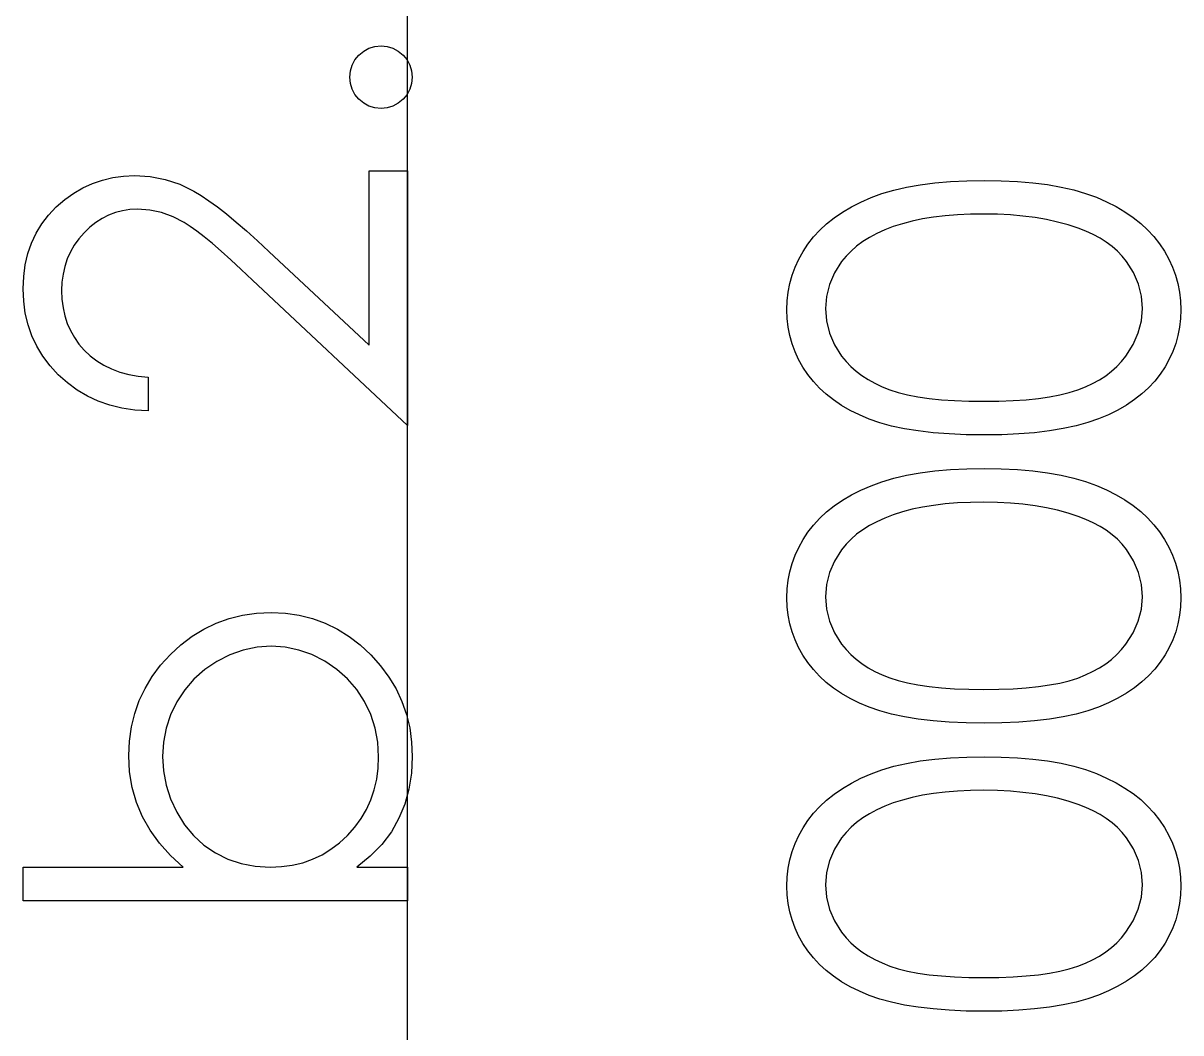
# Model space of a CAD drawing. Header units: millimetres. Extents: x -512 to -50, y 143 to 454.
# Drawn here: x -408.57 to -399.3, y 242.84 to 250.93 of the extents above; entities that cross this region are included whole.
import ezdxf

# ---------------------------------------------------------------- set-up
doc = ezdxf.new("R2010")
doc.units = ezdxf.units.MM

msp = doc.modelspace()

# ---------------------------------------------------------------- linework, layer by layer
at = {"color": 7, "linetype": 'Continuous'}
msp.add_line((-405.4912, 164.0557), (-405.4912, 293.2478), dxfattribs=at)
at = {"color": 7, "linetype": 'Continuous', "flags": 128}
for points in [[(-405.9527, 250.498), (-405.9479, 250.5479), (-405.9347, 250.5942), (-405.9118, 250.6362), (-405.88, 250.6747), (-405.8415, 250.7065), (-405.7995, 250.73), (-405.7532, 250.7432), (-405.7027, 250.748), (-405.7027, 250.748), (-405.6534, 250.7432), (-405.6071, 250.73), (-405.5651, 250.7065), (-405.5266, 250.6747), (-405.4942, 250.6362), (-405.4713, 250.5942), (-405.4575, 250.5479), (-405.4527, 250.498), (-405.4527, 250.498), (-405.4575, 250.4481), (-405.4713, 250.4025), (-405.4942, 250.3598), (-405.5266, 250.3213), (-405.5651, 250.2895), (-405.6071, 250.2666), (-405.6534, 250.2528), (-405.7027, 250.248), (-405.7027, 250.248), (-405.7532, 250.2528), (-405.7995, 250.2666), (-405.8415, 250.2895), (-405.88, 250.3213), (-405.9118, 250.3598), (-405.9347, 250.4025), (-405.9479, 250.4481), (-405.9527, 250.498)], [(-407.568, 248.0942), (-407.5681, 247.8249), (-407.5681, 247.8249), (-407.6751, 247.8321), (-407.7772, 247.8478), (-407.874, 247.8712), (-407.9665, 247.9037), (-408.0537, 247.9439), (-408.1366, 247.9926), (-408.2141, 248.0497), (-408.2868, 248.1152), (-408.3529, 248.1867), (-408.41, 248.263), (-408.4581, 248.343), (-408.4978, 248.4265), (-408.5284, 248.5148), (-408.5507, 248.6068), (-408.5639, 248.7029), (-408.5681, 248.8033), (-408.5681, 248.8033), (-408.5639, 248.9019), (-408.5513, 248.9962), (-408.5308, 249.0851), (-408.5014, 249.1699), (-408.4641, 249.2492), (-408.4184, 249.3237), (-408.365, 249.394), (-408.3025, 249.4589), (-408.2345, 249.5178), (-408.1636, 249.5683), (-408.0897, 249.6116), (-408.0128, 249.647), (-407.9335, 249.6741), (-407.8505, 249.6939), (-407.7652, 249.7053), (-407.6763, 249.7095), (-407.6763, 249.7095), (-407.5513, 249.7017), (-407.4305, 249.6783), (-407.3139, 249.6398), (-407.2009, 249.5851), (-407.1432, 249.5503), (-407.0801, 249.5082), (-407.0122, 249.4589), (-406.9395, 249.4025), (-406.862, 249.3381), (-406.7796, 249.2672), (-406.6925, 249.1885), (-406.5999, 249.1026), (-406.5999, 249.1026), (-405.7989, 248.352), (-405.7989, 248.352), (-405.7989, 249.748), (-405.7989, 249.748), (-405.4912, 249.748), (-405.4912, 249.748), (-405.4912, 247.7095), (-405.4912, 247.7095), (-406.7327, 248.873), (-406.7327, 248.873), (-406.8217, 248.9577), (-406.9046, 249.0347), (-406.9815, 249.1038), (-407.0525, 249.1651), (-407.118, 249.2186), (-407.1769, 249.2648), (-407.2303, 249.3027), (-407.2778, 249.3333), (-407.368, 249.3802), (-407.4605, 249.4139), (-407.5549, 249.4337), (-407.6522, 249.4403), (-407.6522, 249.4403), (-407.7135, 249.4373), (-407.7724, 249.4283), (-407.8289, 249.4139), (-407.8836, 249.3934), (-407.9365, 249.3664), (-407.9864, 249.3339), (-408.0344, 249.2961), (-408.0807, 249.2516), (-408.1228, 249.2029), (-408.1594, 249.1519), (-408.1901, 249.0984), (-408.2153, 249.0419), (-408.2351, 248.9824), (-408.249, 248.9211), (-408.2574, 248.8568), (-408.2604, 248.7895), (-408.2604, 248.7895), (-408.2574, 248.7192), (-408.249, 248.6519), (-408.2351, 248.5875), (-408.2147, 248.5263), (-408.1895, 248.468), (-408.1582, 248.4127), (-408.1216, 248.3604), (-408.0789, 248.3111), (-408.0308, 248.266), (-407.9785, 248.2264), (-407.9214, 248.1915), (-407.8601, 248.1615), (-407.794, 248.1368), (-407.7231, 248.1176), (-407.648, 248.1032), (-407.5681, 248.0942)], [(-400.8744, 247.6326), (-401.0188, 247.6344), (-401.1546, 247.6404), (-401.2826, 247.6506), (-401.4016, 247.6645), (-401.5122, 247.6819), (-401.6144, 247.7041), (-401.7081, 247.73), (-401.7934, 247.7594), (-401.8722, 247.7925), (-401.9461, 247.8291), (-402.0146, 247.8694), (-402.0789, 247.9127), (-402.1378, 247.9589), (-402.1919, 248.0082), (-402.2412, 248.0611), (-402.2856, 248.1176), (-402.3247, 248.1765), (-402.3589, 248.2372), (-402.3872, 248.2991), (-402.4106, 248.3634), (-402.4293, 248.4289), (-402.4425, 248.4962), (-402.4503, 248.5647), (-402.4527, 248.6356), (-402.4527, 248.6356), (-402.4503, 248.7071), (-402.4419, 248.7775), (-402.4293, 248.8454), (-402.4106, 248.9121), (-402.3872, 248.977), (-402.3577, 249.0401), (-402.3241, 249.102), (-402.2844, 249.1615), (-402.24, 249.2186), (-402.1895, 249.2732), (-402.1348, 249.3243), (-402.0741, 249.3724), (-402.0086, 249.4175), (-401.9371, 249.4595), (-401.8614, 249.498), (-401.7796, 249.5341), (-401.6919, 249.5659), (-401.5963, 249.5942), (-401.4942, 249.6176), (-401.3848, 249.6368), (-401.2682, 249.6519), (-401.1438, 249.6627), (-401.0128, 249.6687), (-400.8746, 249.6711), (-400.8746, 249.6711), (-400.737, 249.6687), (-400.6059, 249.6627), (-400.4827, 249.6519), (-400.3668, 249.6374), (-400.258, 249.6182), (-400.1558, 249.5948), (-400.0615, 249.5677), (-399.9743, 249.5359), (-399.8932, 249.5004), (-399.8175, 249.4619), (-399.7466, 249.4205), (-399.6805, 249.3754), (-399.6204, 249.3273), (-399.5651, 249.2756), (-399.5146, 249.221), (-399.4695, 249.1633), (-399.4293, 249.1032), (-399.395, 249.0413), (-399.3656, 248.9776), (-399.3415, 248.9127), (-399.3229, 248.846), (-399.3097, 248.7775), (-399.3013, 248.7071), (-399.2989, 248.6356), (-399.2989, 248.6356), (-399.3013, 248.5647), (-399.3091, 248.4962), (-399.3223, 248.4289), (-399.3403, 248.364), (-399.3632, 248.3003), (-399.392, 248.2384), (-399.4257, 248.1783), (-399.4641, 248.12), (-399.508, 248.0641), (-399.5567, 248.0112), (-399.6108, 247.9619), (-399.6702, 247.9157), (-399.7345, 247.8724), (-399.8037, 247.8321), (-399.8782, 247.7949), (-399.9575, 247.7612), (-400.0434, 247.7312), (-400.1378, 247.7047), (-400.24, 247.6831), (-400.3505, 247.6651), (-400.4695, 247.6506), (-400.5963, 247.6404), (-400.7315, 247.6344), (-400.8746, 247.6326)], [(-400.8756, 247.9019), (-400.7556, 247.9031), (-400.6426, 247.9079), (-400.5374, 247.9151), (-400.4395, 247.9247), (-400.3493, 247.9379), (-400.267, 247.9535), (-400.1919, 247.9722), (-400.1246, 247.9938), (-400.0627, 248.0184), (-400.005, 248.0455), (-399.9509, 248.0749), (-399.9004, 248.1074), (-399.8541, 248.1428), (-399.8115, 248.1807), (-399.773, 248.2216), (-399.7382, 248.2648), (-399.6805, 248.3562), (-399.6396, 248.4499), (-399.615, 248.5461), (-399.6065, 248.6446), (-399.6065, 248.6446), (-399.6144, 248.7438), (-399.6384, 248.84), (-399.6787, 248.9325), (-399.7351, 249.022), (-399.7694, 249.0647), (-399.8073, 249.1044), (-399.8499, 249.1416), (-399.8962, 249.1765), (-399.9461, 249.2083), (-400.0008, 249.2378), (-400.0591, 249.2642), (-400.1216, 249.2883), (-400.1216, 249.2883), (-400.2021, 249.3147), (-400.2862, 249.3381), (-400.3746, 249.3574), (-400.4665, 249.3736), (-400.5627, 249.3856), (-400.663, 249.3946), (-400.7676, 249.4), (-400.8758, 249.4019), (-400.8758, 249.4019), (-400.9839, 249.4), (-401.0873, 249.3958), (-401.1853, 249.3874), (-401.2784, 249.3766), (-401.3668, 249.3622), (-401.4497, 249.3454), (-401.5278, 249.3243), (-401.6011, 249.3009), (-401.6696, 249.2744), (-401.7327, 249.2456), (-401.7916, 249.2144), (-401.8457, 249.1807), (-401.895, 249.1446), (-401.9395, 249.1056), (-401.9797, 249.0647), (-402.0146, 249.0214), (-402.0717, 248.9307), (-402.1126, 248.8381), (-402.1366, 248.7426), (-402.145, 248.6446), (-402.145, 248.6446), (-402.1366, 248.5455), (-402.1126, 248.4487), (-402.0717, 248.3556), (-402.0146, 248.2648), (-401.9797, 248.2216), (-401.9413, 248.1813), (-401.8992, 248.1434), (-401.8529, 248.1086), (-401.8025, 248.0761), (-401.749, 248.0461), (-401.6913, 248.019), (-401.6294, 247.9944), (-401.5621, 247.9728), (-401.487, 247.9541), (-401.404, 247.9379), (-401.3133, 247.9253), (-401.2153, 247.9151), (-401.1101, 247.9079), (-400.9966, 247.9031), (-400.8758, 247.9019)], [(-400.8744, 245.3249), (-401.0188, 245.3267), (-401.1546, 245.3327), (-401.2826, 245.343), (-401.4016, 245.3568), (-401.5122, 245.3742), (-401.6144, 245.3964), (-401.7081, 245.4223), (-401.7934, 245.4517), (-401.8722, 245.4848), (-401.9461, 245.5214), (-402.0146, 245.5617), (-402.0789, 245.605), (-402.1378, 245.6513), (-402.1919, 245.7005), (-402.2412, 245.7534), (-402.2856, 245.8099), (-402.3247, 245.8688), (-402.3589, 245.9295), (-402.3872, 245.9914), (-402.4106, 246.0557), (-402.4293, 246.1212), (-402.4425, 246.1885), (-402.4503, 246.257), (-402.4527, 246.3279), (-402.4527, 246.3279), (-402.4503, 246.3994), (-402.4419, 246.4698), (-402.4293, 246.5377), (-402.4106, 246.6044), (-402.3872, 246.6693), (-402.3577, 246.7324), (-402.3241, 246.7943), (-402.2844, 246.8538), (-402.24, 246.9109), (-402.1895, 246.9656), (-402.1348, 247.0166), (-402.0741, 247.0647), (-402.0086, 247.1098), (-401.9371, 247.1519), (-401.8614, 247.1903), (-401.7796, 247.2264), (-401.6919, 247.2582), (-401.5963, 247.2865), (-401.4942, 247.3099), (-401.3848, 247.3291), (-401.2682, 247.3442), (-401.1438, 247.355), (-401.0128, 247.361), (-400.8746, 247.3634), (-400.8746, 247.3634), (-400.737, 247.361), (-400.6059, 247.355), (-400.4827, 247.3442), (-400.3668, 247.3297), (-400.258, 247.3105), (-400.1558, 247.2871), (-400.0615, 247.26), (-399.9743, 247.2282), (-399.8932, 247.1927), (-399.8175, 247.1543), (-399.7466, 247.1128), (-399.6805, 247.0677), (-399.6204, 247.0196), (-399.5651, 246.968), (-399.5146, 246.9133), (-399.4695, 246.8556), (-399.4293, 246.7955), (-399.395, 246.7336), (-399.3656, 246.6699), (-399.3415, 246.605), (-399.3229, 246.5383), (-399.3097, 246.4698), (-399.3013, 246.3994), (-399.2989, 246.3279), (-399.2989, 246.3279), (-399.3013, 246.257), (-399.3091, 246.1885), (-399.3223, 246.1212), (-399.3403, 246.0563), (-399.3632, 245.9926), (-399.392, 245.9307), (-399.4257, 245.8706), (-399.4641, 245.8123), (-399.508, 245.7564), (-399.5567, 245.7035), (-399.6108, 245.6543), (-399.6702, 245.608), (-399.7345, 245.5647), (-399.8037, 245.5244), (-399.8782, 245.4872), (-399.9575, 245.4535), (-400.0434, 245.4235), (-400.1378, 245.397), (-400.24, 245.3754), (-400.3505, 245.3574), (-400.4695, 245.343), (-400.5963, 245.3327), (-400.7315, 245.3267), (-400.8746, 245.3249)], [(-400.8756, 245.5942), (-400.7556, 245.5954), (-400.6426, 245.6002), (-400.5374, 245.6074), (-400.4395, 245.617), (-400.3493, 245.6302), (-400.267, 245.6458), (-400.1919, 245.6645), (-400.1246, 245.6861), (-400.0627, 245.7107), (-400.005, 245.7378), (-399.9509, 245.7672), (-399.9004, 245.7997), (-399.8541, 245.8351), (-399.8115, 245.873), (-399.773, 245.9139), (-399.7382, 245.9571), (-399.6805, 246.0485), (-399.6396, 246.1422), (-399.615, 246.2384), (-399.6065, 246.3369), (-399.6065, 246.3369), (-399.6144, 246.4361), (-399.6384, 246.5323), (-399.6787, 246.6248), (-399.7351, 246.7144), (-399.7694, 246.757), (-399.8073, 246.7967), (-399.8499, 246.8339), (-399.8962, 246.8688), (-399.9461, 246.9006), (-400.0008, 246.9301), (-400.0591, 246.9565), (-400.1216, 246.9806), (-400.1216, 246.9806), (-400.2021, 247.007), (-400.2862, 247.0305), (-400.3746, 247.0497), (-400.4665, 247.0659), (-400.5627, 247.0779), (-400.663, 247.0869), (-400.7676, 247.0924), (-400.8758, 247.0942), (-400.8758, 247.0942), (-400.9839, 247.0924), (-401.0873, 247.0881), (-401.1853, 247.0797), (-401.2784, 247.0689), (-401.3668, 247.0545), (-401.4497, 247.0377), (-401.5278, 247.0166), (-401.6011, 246.9932), (-401.6696, 246.9668), (-401.7327, 246.9379), (-401.7916, 246.9067), (-401.8457, 246.873), (-401.895, 246.8369), (-401.9395, 246.7979), (-401.9797, 246.757), (-402.0146, 246.7138), (-402.0717, 246.623), (-402.1126, 246.5305), (-402.1366, 246.4349), (-402.145, 246.3369), (-402.145, 246.3369), (-402.1366, 246.2378), (-402.1126, 246.141), (-402.0717, 246.0479), (-402.0146, 245.9571), (-401.9797, 245.9139), (-401.9413, 245.8736), (-401.8992, 245.8357), (-401.8529, 245.8009), (-401.8025, 245.7684), (-401.749, 245.7384), (-401.6913, 245.7113), (-401.6294, 245.6867), (-401.5621, 245.6651), (-401.487, 245.6464), (-401.404, 245.6302), (-401.3133, 245.6176), (-401.2153, 245.6074), (-401.1101, 245.6002), (-400.9966, 245.5954), (-400.8758, 245.5942)], [(-405.4911, 243.9019), (-408.5681, 243.9019), (-408.5681, 243.9019), (-408.5681, 244.1711), (-408.5681, 244.1711), (-407.2856, 244.1711), (-407.2856, 244.1711), (-407.3884, 244.2642), (-407.4767, 244.3622), (-407.5519, 244.4662), (-407.6132, 244.5749), (-407.6606, 244.6897), (-407.6949, 244.8093), (-407.7153, 244.9349), (-407.7219, 245.0653), (-407.7219, 245.0653), (-407.7165, 245.1813), (-407.7009, 245.2937), (-407.6751, 245.4013), (-407.639, 245.5046), (-407.5921, 245.6032), (-407.535, 245.6981), (-407.4677, 245.7883), (-407.3896, 245.8742), (-407.3043, 245.9529), (-407.2147, 246.0208), (-407.1204, 246.0785), (-407.0218, 246.126), (-406.919, 246.1627), (-406.8115, 246.1885), (-406.6997, 246.2041), (-406.5831, 246.2095), (-406.5831, 246.2095), (-406.4683, 246.2041), (-406.3577, 246.1885), (-406.2514, 246.1621), (-406.1492, 246.1248), (-406.0513, 246.0773), (-405.9581, 246.019), (-405.8686, 245.9505), (-405.7838, 245.8712), (-405.7063, 245.7847), (-405.639, 245.6933), (-405.5819, 245.5984), (-405.5356, 245.4986), (-405.499, 245.3946), (-405.4731, 245.2865), (-405.4581, 245.1735), (-405.4527, 245.0569), (-405.4527, 245.0569), (-405.4593, 244.9235), (-405.4791, 244.7967), (-405.5128, 244.6765), (-405.5591, 244.5623), (-405.6198, 244.4547), (-405.6967, 244.3538), (-405.7886, 244.2594), (-405.8968, 244.1711), (-405.8968, 244.1711), (-405.4912, 244.1711), (-405.4912, 244.1711), (-405.4912, 243.9019)], [(-405.7219, 245.0545), (-405.7291, 245.1723), (-405.7502, 245.2853), (-405.7856, 245.3934), (-405.8349, 245.4974), (-405.8968, 245.5936), (-405.9707, 245.6795), (-406.0555, 245.7552), (-406.1522, 245.8201), (-406.2556, 245.873), (-406.362, 245.9103), (-406.4707, 245.9331), (-406.5831, 245.9403), (-406.5831, 245.9403), (-406.6955, 245.9325), (-406.8055, 245.9103), (-406.9124, 245.8718), (-407.017, 245.8189), (-407.1144, 245.7534), (-407.2003, 245.6777), (-407.2748, 245.5912), (-407.3379, 245.4944), (-407.3884, 245.391), (-407.4239, 245.2835), (-407.4455, 245.1729), (-407.4527, 245.0587), (-407.4527, 245.0587), (-407.4455, 244.9421), (-407.4239, 244.8291), (-407.3884, 244.7186), (-407.3379, 244.611), (-407.2754, 244.5112), (-407.2033, 244.4235), (-407.121, 244.3478), (-407.029, 244.2847), (-406.9287, 244.2348), (-406.8223, 244.1993), (-406.7099, 244.1783), (-406.5915, 244.1711), (-406.5915, 244.1711), (-406.5008, 244.1753), (-406.4136, 244.1873), (-406.3301, 244.2071), (-406.2508, 244.2348), (-406.1751, 244.2708), (-406.1035, 244.3147), (-406.0356, 244.3664), (-405.9713, 244.4259), (-405.913, 244.4914), (-405.862, 244.5611), (-405.8193, 244.6338), (-405.7844, 244.7107), (-405.7568, 244.7913), (-405.7376, 244.8754), (-405.7255, 244.9631), (-405.7219, 245.0545)], [(-400.8744, 243.0172), (-401.0188, 243.019), (-401.1546, 243.025), (-401.2826, 243.0353), (-401.4016, 243.0491), (-401.5122, 243.0665), (-401.6144, 243.0888), (-401.7081, 243.1146), (-401.7934, 243.144), (-401.8722, 243.1771), (-401.9461, 243.2138), (-402.0146, 243.254), (-402.0789, 243.2973), (-402.1378, 243.3436), (-402.1919, 243.3928), (-402.2412, 243.4457), (-402.2856, 243.5022), (-402.3247, 243.5611), (-402.3589, 243.6218), (-402.3872, 243.6837), (-402.4106, 243.748), (-402.4293, 243.8135), (-402.4425, 243.8808), (-402.4503, 243.9493), (-402.4527, 244.0202), (-402.4527, 244.0202), (-402.4503, 244.0918), (-402.4419, 244.1621), (-402.4293, 244.23), (-402.4106, 244.2967), (-402.3872, 244.3616), (-402.3577, 244.4247), (-402.3241, 244.4866), (-402.2844, 244.5461), (-402.24, 244.6032), (-402.1895, 244.6579), (-402.1348, 244.7089), (-402.0741, 244.757), (-402.0086, 244.8021), (-401.9371, 244.8442), (-401.8614, 244.8826), (-401.7796, 244.9187), (-401.6919, 244.9505), (-401.5963, 244.9788), (-401.4942, 245.0022), (-401.3848, 245.0214), (-401.2682, 245.0365), (-401.1438, 245.0473), (-401.0128, 245.0533), (-400.8746, 245.0557), (-400.8746, 245.0557), (-400.737, 245.0533), (-400.6059, 245.0473), (-400.4827, 245.0365), (-400.3668, 245.022), (-400.258, 245.0028), (-400.1558, 244.9794), (-400.0615, 244.9523), (-399.9743, 244.9205), (-399.8932, 244.885), (-399.8175, 244.8466), (-399.7466, 244.8051), (-399.6805, 244.76), (-399.6204, 244.7119), (-399.5651, 244.6603), (-399.5146, 244.6056), (-399.4695, 244.5479), (-399.4293, 244.4878), (-399.395, 244.4259), (-399.3656, 244.3622), (-399.3415, 244.2973), (-399.3229, 244.2306), (-399.3097, 244.1621), (-399.3013, 244.0918), (-399.2989, 244.0202), (-399.2989, 244.0202), (-399.3013, 243.9493), (-399.3091, 243.8808), (-399.3223, 243.8135), (-399.3403, 243.7486), (-399.3632, 243.6849), (-399.392, 243.623), (-399.4257, 243.5629), (-399.4641, 243.5046), (-399.508, 243.4487), (-399.5567, 243.3958), (-399.6108, 243.3466), (-399.6702, 243.3003), (-399.7345, 243.257), (-399.8037, 243.2168), (-399.8782, 243.1795), (-399.9575, 243.1458), (-400.0434, 243.1158), (-400.1378, 243.0894), (-400.24, 243.0677), (-400.3505, 243.0497), (-400.4695, 243.0353), (-400.5963, 243.025), (-400.7315, 243.019), (-400.8746, 243.0172)], [(-400.8756, 243.2865), (-400.7556, 243.2877), (-400.6426, 243.2925), (-400.5374, 243.2997), (-400.4395, 243.3093), (-400.3493, 243.3225), (-400.267, 243.3381), (-400.1919, 243.3568), (-400.1246, 243.3784), (-400.0627, 243.4031), (-400.005, 243.4301), (-399.9509, 243.4595), (-399.9004, 243.492), (-399.8541, 243.5275), (-399.8115, 243.5653), (-399.773, 243.6062), (-399.7382, 243.6494), (-399.6805, 243.7408), (-399.6396, 243.8345), (-399.615, 243.9307), (-399.6065, 244.0293), (-399.6065, 244.0293), (-399.6144, 244.1284), (-399.6384, 244.2246), (-399.6787, 244.3171), (-399.7351, 244.4067), (-399.7694, 244.4493), (-399.8073, 244.489), (-399.8499, 244.5263), (-399.8962, 244.5611), (-399.9461, 244.593), (-400.0008, 244.6224), (-400.0591, 244.6488), (-400.1216, 244.6729), (-400.1216, 244.6729), (-400.2021, 244.6993), (-400.2862, 244.7228), (-400.3746, 244.742), (-400.4665, 244.7582), (-400.5627, 244.7702), (-400.663, 244.7793), (-400.7676, 244.7847), (-400.8758, 244.7865), (-400.8758, 244.7865), (-400.9839, 244.7847), (-401.0873, 244.7805), (-401.1853, 244.772), (-401.2784, 244.7612), (-401.3668, 244.7468), (-401.4497, 244.73), (-401.5278, 244.7089), (-401.6011, 244.6855), (-401.6696, 244.6591), (-401.7327, 244.6302), (-401.7916, 244.599), (-401.8457, 244.5653), (-401.895, 244.5293), (-401.9395, 244.4902), (-401.9797, 244.4493), (-402.0146, 244.4061), (-402.0717, 244.3153), (-402.1126, 244.2228), (-402.1366, 244.1272), (-402.145, 244.0293), (-402.145, 244.0293), (-402.1366, 243.9301), (-402.1126, 243.8333), (-402.0717, 243.7402), (-402.0146, 243.6494), (-401.9797, 243.6062), (-401.9413, 243.5659), (-401.8992, 243.5281), (-401.8529, 243.4932), (-401.8025, 243.4607), (-401.749, 243.4307), (-401.6913, 243.4037), (-401.6294, 243.379), (-401.5621, 243.3574), (-401.487, 243.3388), (-401.404, 243.3225), (-401.3133, 243.3099), (-401.2153, 243.2997), (-401.1101, 243.2925), (-400.9966, 243.2877), (-400.8758, 243.2865)]]:
    msp.add_lwpolyline(points, dxfattribs=at)

doc.saveas('drawing.dxf')
